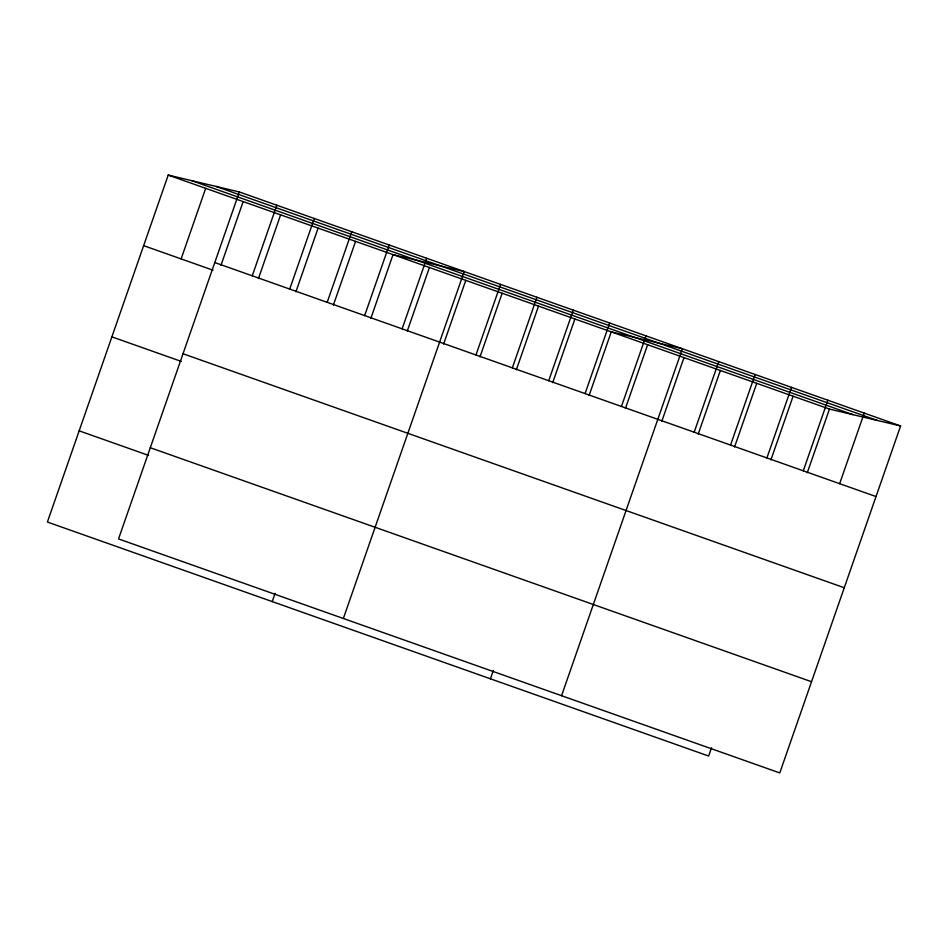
<?xml version="1.0" encoding="UTF-8"?>
<svg xmlns="http://www.w3.org/2000/svg" width="948" height="948" viewBox="0 0 948 948"><rect width="100%" height="100%" fill="white"/><g stroke="black" fill="none" stroke-linecap="round" stroke-linejoin="round"><path stroke-width="1.42" d="M239.358 191.97L118.536 538.926L779.777 772.928L900.6 425.972L239.358 191.97L168.223 175.072L47.4 522.028L708.642 756.03L711.521 747.747M181.115 258.911L205.692 188.332M220.991 265.25L243.162 201.592M252.251 275.809L276.828 205.23M258.46 278.511L280.632 214.852M289.721 289.069L314.298 218.49M295.93 291.771L318.101 228.113M327.19 302.329L351.767 231.75M333.4 305.031L355.571 241.373M364.66 315.589L389.237 245.011M272.218 601.589L275.11 593.306M370.881 318.291L393.041 254.633L464.188 271.531L343.354 618.487M402.13 328.849L426.719 258.271M407.249 331.16L429.408 267.502M443.617 344.041L465.776 280.371M475.967 354.979L500.556 284.4M479.984 356.91L502.144 293.24M512.347 367.848L536.924 297.269M516.352 369.779L538.511 306.121M548.714 380.717L573.291 310.138M552.72 382.648L574.879 318.99M585.082 393.586L609.659 323.007M490.424 678.815L493.316 670.52M589.087 395.517L611.259 331.859L682.394 348.746L561.572 695.702M621.45 406.455L646.026 335.876M625.455 408.387L647.626 344.728M661.822 421.256L683.994 357.597M694.185 432.193L718.762 361.615M698.19 434.125L720.361 370.467M730.553 445.062L755.129 374.484M734.558 446.994L756.729 383.336M766.92 457.943L791.497 387.353M770.925 459.863L793.097 396.205M803.288 470.812L827.865 400.222M807.293 472.732L829.464 409.074L900.6 425.972M839.655 483.681L864.232 413.103M215.883 186.389L877.125 420.391M191.697 180.653L852.939 414.655M168.223 175.072L829.464 409.074M214.781 262.549L876.023 496.551M143.646 245.651L213.039 270.204M183.023 353.746L844.265 587.748M111.888 336.86L181.269 361.413M150.305 447.717L811.535 681.719M79.158 430.83L148.552 455.384"/></g></svg>
